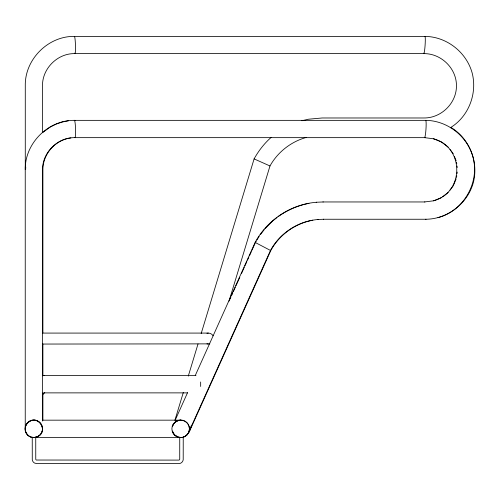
<?xml version="1.0" encoding="UTF-8"?>
<svg xmlns="http://www.w3.org/2000/svg" width="500" height="500" viewBox="0 0 500 500"><rect width="100%" height="100%" fill="white"/><g stroke="black" fill="none" stroke-linecap="round" stroke-linejoin="round"><path stroke-width="0.75" d="M25.6 169.569L25.756 167.25M42.544 170.138C42.05 152.6 57.812 136.994 75.344 137.65M42.544 394.706L43.163 393.212L44.731 392.875M42.9 394.706L43.238 393.494L44.25 392.906M456.562 177.35L456.763 175.837M457.056 173.575L457.256 172.069M174.938 420.138L183.331 392.438M188.281 376.1L198.025 343.944M201.175 333.556L254.1 158.9C258.556 150.869 264.225 143.5 271.125 137.419M191.444 425.138L189.856 430.369L189.244 430.181M229.013 301.156L269.981 165.969C277.681 152.069 291.137 141.588 306.45 137.381M453.55 185.138L456.169 178.806M175.131 420.288L187.613 392.537M195.287 375.462L255.138 242.413C267.244 219.875 291.05 204.231 316.575 202.256M229.887 299.331L230.85 297.2M231.488 295.775L232.769 292.925M233.412 291.506L235.331 287.238M235.969 285.812L239.812 277.275M241.412 273.719L244.294 267.312M244.931 265.887L246.85 261.619M247.494 260.2L248.769 257.35M249.412 255.931L251.331 251.663M251.969 250.238L255.175 243.125M318.119 219.5C298.369 220.987 279.9 233.05 270.481 250.456L188.663 432.362L188.356 432.225M312.806 220.212C295.212 223.35 279.369 234.75 270.837 250.456L189.019 432.362L188.713 432.225M255.494 242.413L256.219 241.206M256.95 240L259.131 236.381M260.494 234.525L264.231 229.662M450.012 190.069L453.256 185.837M265.244 228.506L272.787 220.875L277 217.537M42.769 132.487L50.306 126.988L55.462 124.438M450.306 127.744C468.612 116.706 477.488 93.562 472.163 72.994C466.425 52.15 446.65 36.625 424.981 36.388L74.481 36.388C48.25 35.931 24.85 59.288 25.281 85.519L25.281 169.65M442.725 196.656L448.162 192.481M278.206 216.581C287.381 210.056 297.913 205.45 308.981 203.344M433.425 200.787C464.538 192.763 464.538 146.844 433.425 138.819M441.519 197.581L433.781 200.787L424.556 201.956M437.938 217.638C463.581 210.938 479.975 182.544 472.956 156.981C467.212 136.1 447.381 120.575 425.675 120.35L74.406 120.35M56.112 124.119L62.237 122.031L68.581 120.763M301.875 120.731L308.612 119.2L322.163 117.981L423.787 117.981C441.163 118.238 456.581 103.238 456.456 85.8C456.581 68.344 441.119 53.344 423.725 53.619L74.906 53.619C57.525 53.163 42.019 68.706 42.506 86.088L42.506 132.088M70.862 137.95C55.188 139.775 42.55 154.369 42.9 170.138L42.9 332.981M425.688 219.25C447.519 219.181 467.544 203.625 473.312 182.619C478.75 161.737 469.45 138.419 450.844 127.375M206.944 333.269C209.288 332.65 211.894 333.731 213.119 335.825M42.387 344.056L209.781 343.869M74.763 120.35C48.4 119.75 24.806 143.206 25.244 169.569L25.244 429.006M42.356 375.669L44.169 375.575M316.219 202.256L323.281 201.956M317.762 219.5L323.669 219.25M74.987 137.65L424.919 137.65A8.625 0.856 -86.2 0 0 425.163 137.344M322.925 201.956L424.913 201.956M323.312 219.25L426.044 219.25M42.387 333.081L208.363 333.081M43.812 375.575L195.987 375.575M44.375 392.875L187.425 392.875M42.444 420.169L180.775 420.169C176.95 420.188 173.431 422.887 172.419 426.575A8.65 8.65 0 0 1 186.894 422.7A8.65 8.65 0 0 1 183.012 437.169M424.356 137.369A8.738 0.869 -86.2 0 0 424.562 137.644L433.781 138.819L441.519 142.019L448.162 147.119M206.944 343.869L208.363 344.056M179.281 437.269L180.775 437.469L33.894 437.469C52.025 435.238 37.4 409.9 26.406 424.494A8.65 8.65 0 0 1 37.319 420.875A8.65 8.65 0 0 1 42.181 431.3A8.65 8.65 0 0 1 32.388 437.337M254.1 158.9L269.981 165.969M255.138 242.413L270.481 250.456M450.012 149.537L453.256 153.763M174.2 434.338L172.419 431.056A8.65 8.65 0 0 0 174.15 434.375M454.425 156.575L456.169 160.794M456.562 162.256L456.763 163.762M457.056 166.025L457.256 167.537M200.662 381.987L200.662 386.463M183.244 437.075L183.206 459.694A4.513 4.513 0 0 1 179.325 463.581L36.681 463.612L34.494 463.013A4.513 4.513 0 0 1 32.275 459.694L32.244 437.075M179.737 437.075L179.725 459.237A1 1 0 0 1 178.869 460.1L36.369 460.031A1 1 0 0 1 35.756 459.237L35.744 437.075M42.9 343.888L42.9 375.831M42.9 392.975L42.9 420.244M42.506 166.394L42.544 421.025M31.656 437.406A8.775 8.775 0 0 1 25.156 428.938M188.9 431.781A8.775 8.775 0 0 1 182.925 437.256M179.894 437.525A8.775 8.775 0 0 1 178.388 437.256M182.281 437.337A8.65 8.65 0 0 1 179.269 437.337M31.656 437.169A8.65 8.65 0 0 1 29.569 436.306M28.938 435.906A8.65 8.65 0 0 1 26.406 433.144M26.056 432.475A8.65 8.65 0 0 1 25.538 431.056M74.287 36.463A8.669 0.762 88.1 0 1 75.475 45.794A8.669 0.762 88.1 0 1 74.7 53.131M424.775 36.488A8.675 0.762 -86.2 0 1 425.069 45.719A8.675 0.762 -86.2 0 1 423.562 53.15M74.544 120.638A8.675 0.862 88.1 0 1 74.994 120.625M75.556 137.363A8.675 0.862 88.1 0 1 75.113 137.381M424.925 137.644A8.738 0.869 -86.2 0 1 424.719 137.369M74.188 120.638A8.675 0.862 88.1 0 1 75.556 128.969A8.675 0.862 88.1 0 1 74.75 137.381M424.562 137.65A8.625 0.856 -86.2 0 0 426.106 126.706A8.738 0.869 -86.2 0 0 425.431 120.669M26.113 425.188L25.538 426.575A8.65 8.65 0 0 1 26.056 425.163M178.538 437.169L174.656 434.931A8.65 8.65 0 0 0 178.538 437.169M176.269 436.413A8.775 8.775 0 0 0 189.431 428.819A8.775 8.775 0 0 0 176.269 421.219A8.775 8.775 0 0 0 176.269 436.413M29.388 436.413A8.775 8.775 0 0 0 42.544 428.819A8.775 8.775 0 0 0 29.388 421.219A8.775 8.775 0 0 0 29.388 436.413"/></g></svg>
